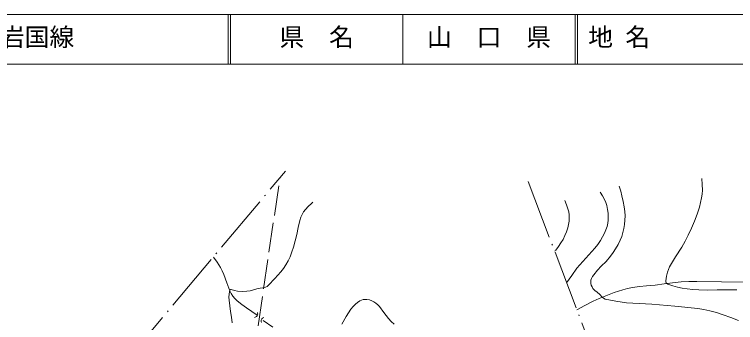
# Model space of a CAD drawing. Units: millimetres, scale not verified. Extents: x 62629 to 702629, y 4380 to 364380.
# Drawn here: x 277304 to 422732, y 302240 to 364380 of the extents above; entities that cross this region are included whole.
import ezdxf
from ezdxf.enums import TextEntityAlignment as Align

# ---------------------------------------------------------------- set-up
doc = ezdxf.new("R2010")
doc.units = ezdxf.units.MM
doc.header["$LTSCALE"] = 1000
doc.linetypes.add('DASHED', pattern=[7.5, 6, -1.5])
doc.linetypes.add('LONG_DASHED_DOTTED', pattern=[15.25, 12, -1.5, 0.25, -1.5])
doc.layers.add('S-SUV', color=7, linetype='Continuous', lineweight=13)
doc.styles.add('ＭＳ ゴシック', font='')
doc.styles.get('ＭＳ ゴシック').set_extended_font_data('MS Gothic')

msp = doc.modelspace()

# ---------------------------------------------------------------- linework, layer by layer
at = {"layer": 'S-SUV'}
for p, q in [((702629, 364380), (62629, 364380)), ((320379, 364380), (320379, 354380)), ((320879, 364380), (320879, 354380)), ((355629, 364380), (355629, 354380)), ((390379, 364380), (390379, 354380)), ((390879, 364380), (390879, 354380)), ((62629, 354380), (702629, 354380)), ((415908, 331271), (416000, 330101)), ((399564, 328746), (399282, 329721)), ((399828, 327777), (399564, 328746)), ((416032, 328924), (415990, 328151)), ((416000, 330101), (416032, 328924)), ((395427, 328560), (395894, 327827)), ((395894, 327827), (396306, 327069)), ((400092, 326667), (399828, 327777)), ((415888, 327382), (415692, 326443)), ((415990, 328151), (415888, 327382)), ((336557, 325663), (337201, 326283)), ((337201, 326283), (337336, 326408)), ((337336, 326408), (337478, 326539)), ((388267, 326844), (388627, 326008)), ((388627, 326008), (388930, 325153)), ((396306, 327069), (396554, 326462)), ((396554, 326462), (396746, 325833)), ((396746, 325833), (396911, 325069)), ((400294, 325558), (400092, 326667)), ((415692, 326443), (415434, 325504)), ((335333, 324057), (335627, 324554)), ((335627, 324554), (335974, 325019)), ((335974, 325019), (336557, 325663)), ((388930, 325153), (389074, 324551)), ((389074, 324551), (389159, 323936)), ((396911, 325069), (397019, 324282)), ((400399, 324665), (400294, 325558)), ((400444, 323766), (400399, 324665)), ((415434, 325504), (414969, 324093)), ((334511, 321443), (334854, 322853)), ((334854, 322853), (335065, 323465)), ((335065, 323465), (335333, 324057)), ((389187, 323303), (389154, 322662)), ((389159, 323936), (389187, 323303)), ((397037, 322892), (396957, 322268)), ((397019, 324282), (397059, 323591)), ((397059, 323591), (397037, 322892)), ((400352, 322045), (400428, 322904)), ((400428, 322904), (400444, 323766)), ((414969, 324093), (414449, 322708)), ((334228, 320025), (334511, 321443)), ((389054, 321990), (388893, 321319)), ((389154, 322662), (389054, 321990)), ((396815, 321644), (396589, 320938)), ((396957, 322268), (396815, 321644)), ((400220, 321235), (400352, 322045)), ((414449, 322708), (413844, 321274)), ((333938, 318723), (334228, 320025)), ((388636, 320539), (388319, 319770)), ((388893, 321319), (388636, 320539)), ((396306, 320253), (395928, 319502)), ((396589, 320938), (396306, 320253)), ((399770, 319625), (400029, 320436)), ((400029, 320436), (400220, 321235)), ((413844, 321274), (413183, 319861)), ((333591, 317447), (333938, 318723)), ((387949, 319016), (387526, 318294)), ((388319, 319770), (387949, 319016)), ((395494, 318775), (394941, 317994)), ((395928, 319502), (395494, 318775)), ((399028, 317952), (399456, 318835)), ((399456, 318835), (399770, 319625)), ((412565, 318651), (411894, 317472)), ((413183, 319861), (412565, 318651)), ((333267, 316475), (333591, 317447)), ((387020, 317568), (386459, 316869)), ((387526, 318294), (387020, 317568)), ((394334, 317240), (392504, 315244)), ((394941, 317994), (394334, 317240)), ((398055, 316338), (398545, 317095)), ((398545, 317095), (399028, 317952)), ((411894, 317472), (410643, 315493)), ((332885, 315520), (333267, 316475)), ((386355, 316747), (386251, 316626)), ((386459, 316869), (386355, 316747)), ((396605, 314585), (397522, 315626)), ((397522, 315626), (398055, 316338)), ((317456, 315421), (318175, 314397)), ((318175, 314397), (318843, 313342)), ((332009, 313854), (332474, 314674)), ((332474, 314674), (332885, 315520)), ((392504, 315244), (390717, 313206)), ((395653, 313597), (396605, 314585)), ((410643, 315493), (409440, 313477)), ((318843, 313342), (319210, 312655)), ((331027, 312446), (331540, 313129)), ((331540, 313129), (332009, 313854)), ((390717, 313206), (389681, 311752)), ((394136, 311898), (394882, 312779)), ((394882, 312779), (395653, 313597)), ((409194, 312950), (409016, 312427)), ((409440, 313477), (409194, 312950)), ((319210, 312655), (319530, 311927)), ((319530, 311927), (320115, 310247)), ((329831, 311105), (331027, 312446)), ((389681, 311752), (388664, 310269)), ((393668, 311113), (393872, 311515)), ((393872, 311515), (394136, 311898)), ((408814, 311590), (408652, 310640)), ((409016, 312427), (408814, 311590)), ((320115, 310247), (320748, 308610)), ((328547, 309756), (329831, 311105)), ((393531, 310462), (393570, 310795)), ((393555, 310110), (393531, 310462)), ((393642, 309762), (393555, 310110)), ((393570, 310795), (393668, 311113)), ((393784, 309433), (393642, 309762)), ((404765, 309652), (406541, 309817)), ((406541, 309817), (408308, 310040)), ((408308, 310040), (410029, 310284)), ((408652, 310640), (408667, 310424)), ((408667, 310424), (408737, 310240)), ((408737, 310240), (408870, 310106)), ((408870, 310106), (409065, 310003)), ((409065, 310003), (410064, 309668)), ((410029, 310284), (411754, 310467)), ((411754, 310467), (413318, 310535)), ((413318, 310535), (414887, 310543)), ((414887, 310543), (419876, 310443)), ((419876, 310443), (424871, 310385)), ((320598, 308001), (320657, 308436)), ((320657, 308436), (320776, 308849)), ((320748, 308610), (321030, 308081)), ((320776, 308849), (320874, 308910)), ((320874, 308910), (321005, 308917)), ((321005, 308917), (321670, 308701)), ((321670, 308701), (322298, 308560)), ((322298, 308560), (323221, 308529)), ((323221, 308529), (324199, 308558)), ((324199, 308558), (324863, 308658)), ((324863, 308658), (325525, 308819)), ((325525, 308819), (326189, 309035)), ((326189, 309035), (326880, 309197)), ((326880, 309197), (327413, 309255)), ((327413, 309255), (327928, 309372)), ((327928, 309372), (328245, 309533)), ((328245, 309533), (328547, 309756)), ((393976, 309139), (393784, 309433)), ((394374, 308740), (393976, 309139)), ((394818, 308381), (394374, 308740)), ((395349, 307887), (394818, 308381)), ((398252, 308274), (399982, 308843)), ((399982, 308843), (400954, 309107)), ((400954, 309107), (401949, 309315)), ((401949, 309315), (403351, 309513)), ((403351, 309513), (404765, 309652)), ((410064, 309668), (411030, 309404)), ((411030, 309404), (411982, 309203)), ((411982, 309203), (412971, 309055)), ((412971, 309055), (414137, 308918)), ((414137, 308918), (415322, 308840)), ((415322, 308840), (417170, 308798)), ((417170, 308798), (419031, 308817)), ((419031, 308817), (420999, 308852)), ((420999, 308852), (422965, 308827)), ((320567, 307384), (320598, 308001)), ((320597, 306755), (320567, 307384)), ((321030, 308081), (321367, 307578)), ((321367, 307578), (321775, 307098)), ((321775, 307098), (322233, 306654)), ((347284, 306767), (347665, 306885)), ((347665, 306885), (348029, 306923)), ((348029, 306923), (348400, 306900)), ((348400, 306900), (348878, 306798)), ((393989, 306552), (395250, 307126)), ((395250, 307126), (396544, 307649)), ((395829, 307357), (395349, 307887)), ((396106, 307149), (395829, 307357)), ((396417, 306992), (396106, 307149)), ((398611, 306585), (396417, 306992)), ((396544, 307649), (398252, 308274)), ((320724, 305625), (320597, 306755)), ((320912, 304497), (320724, 305625)), ((322233, 306654), (323144, 305915)), ((323144, 305915), (324100, 305217)), ((345152, 304917), (345586, 305452)), ((345586, 305452), (346072, 305954)), ((346072, 305954), (346478, 306294)), ((346478, 306294), (346932, 306595)), ((346932, 306595), (347284, 306767)), ((348878, 306798), (349352, 306635)), ((349352, 306635), (349790, 306429)), ((349790, 306429), (350192, 306175)), ((350192, 306175), (350566, 305849)), ((350566, 305849), (350899, 305480)), ((350899, 305480), (351800, 304245)), ((390734, 304813), (392344, 305707)), ((392344, 305707), (393989, 306552)), ((400740, 306252), (398611, 306585)), ((403296, 306077), (400740, 306252)), ((405849, 305963), (403296, 306077)), ((410477, 305537), (405849, 305963)), ((415099, 305052), (410477, 305537)), ((321105, 303337), (320912, 304497)), ((324100, 305217), (325180, 304458)), ((325180, 304458), (326260, 303714)), ((344220, 303435), (345152, 304917)), ((351800, 304245), (352741, 303055)), ((416320, 304852), (415099, 305052)), ((417521, 304595), (416320, 304852)), ((418873, 304239), (417521, 304595)), ((420211, 303825), (418873, 304239)), ((321237, 302177), (321105, 303337)), ((327470, 302650), (329390, 301330)), ((343344, 301928), (344220, 303435)), ((352741, 303055), (353283, 302468)), ((421775, 303271), (420211, 303825)), ((423306, 302664), (421775, 303271)), ((353283, 302468), (353868, 301922))]:
    msp.add_line(p, q, dxfattribs=at)
at = {"layer": 'S-SUV', "linetype": 'LONG_DASHED_DOTTED'}
for p, q in [((279853, 270716), (331947, 332757)), ((380912, 330699), (415231, 240255))]:
    msp.add_line(p, q, dxfattribs=at)
at = {"layer": 'S-SUV', "linetype": 'DASHED'}
msp.add_line((324283, 286754), (330845, 331444), dxfattribs=at)
at = {"layer": 'S-SUV'}
for centre, radius, start, end in [((325663, 303984), 696, 271.83298, 24.35081), ((327774, 302566), 709, 104.7771, 204.71658)]:
    msp.add_arc(centre, radius, start, end, dxfattribs=at)

# ---------------------------------------------------------------- texts
at = {"layer": 'S-SUV', "style": 'ＭＳ ゴシック'}
for s, p in [('一般県道北中山岩国線', (239363, 356880)), ('県\u3000名', (330754, 356880)), ('地 名', (393008, 356880)), ('山\u3000口\u3000県', (360504, 356880))]:
    msp.add_text(s, height=3666, dxfattribs=at).set_placement(p, align=Align.BOTTOM_LEFT)

doc.saveas('drawing.dxf')
